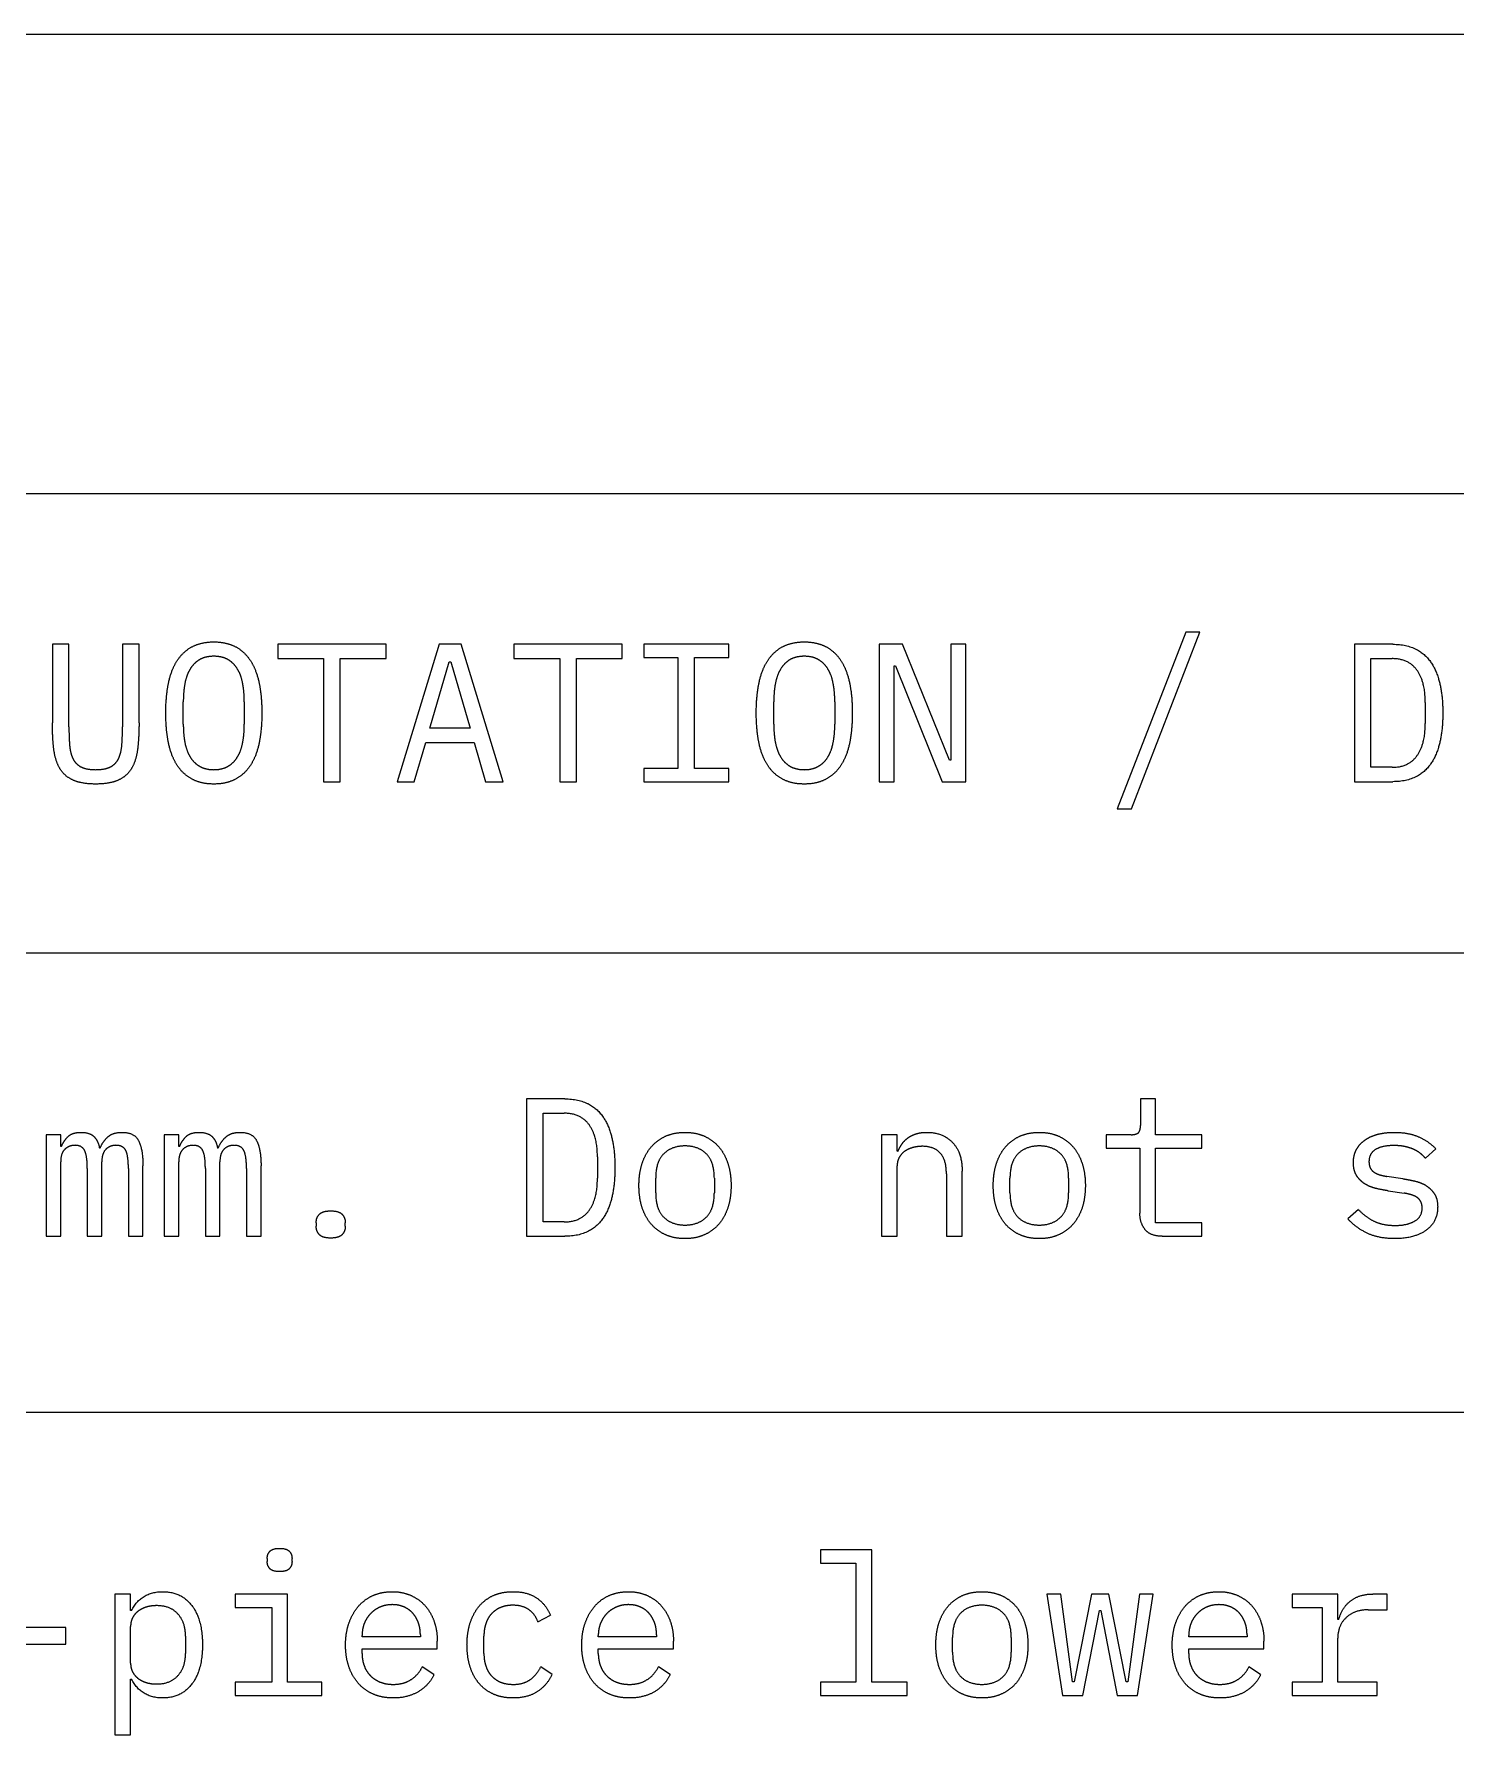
# Model space of a CAD drawing. Header units: millimetres. Extents: x 22 to 584, y 11 to 410.
# Drawn here: x 463.84 to 485.51, y 384.08 to 410 of the extents above; entities that cross this region are included whole.
import ezdxf

# ---------------------------------------------------------------- set-up
doc = ezdxf.new("R2010")
doc.units = ezdxf.units.MM
doc.layers.add('dims', color=7, linetype='Continuous', lineweight=5)

msp = doc.modelspace()

# ---------------------------------------------------------------- linework, layer by layer
at = {"layer": 'dims'}
for p, q in [((436.843, 410), (584, 410)), ((436.843, 403), (584, 403)), ((481.395, 400.886), (480.351, 398.192)), ((480.567, 398.192), (481.611, 400.886)), ((481.611, 400.886), (481.395, 400.886)), ((464.373, 400.7), (464.121, 400.7)), ((464.121, 400.7), (464.121, 399.503)), ((464.373, 399.443), (464.373, 400.7)), ((465.189, 400.7), (465.189, 399.443)), ((465.441, 400.7), (465.189, 400.7)), ((465.441, 399.503), (465.441, 400.7)), ((467.556, 400.7), (467.556, 400.481)), ((469.206, 400.7), (467.556, 400.7)), ((469.206, 400.481), (469.206, 400.7)), ((470.016, 400.7), (469.374, 398.606)), ((470.349, 400.7), (470.016, 400.7)), ((470.991, 398.606), (470.349, 400.7)), ((471.156, 400.7), (471.156, 400.481)), ((472.806, 400.7), (471.156, 400.7)), ((472.806, 400.481), (472.806, 400.7)), ((473.133, 400.7), (473.133, 400.499)), ((474.429, 400.7), (473.133, 400.7)), ((473.133, 400.499), (473.655, 400.499)), ((473.655, 400.499), (473.655, 398.807)), ((473.907, 400.499), (474.429, 400.499)), ((473.907, 398.807), (473.907, 400.499)), ((474.429, 400.499), (474.429, 400.7)), ((476.721, 400.7), (476.721, 398.606)), ((477.078, 400.7), (476.721, 400.7)), ((477.792, 398.936), (477.078, 400.7)), ((477.813, 400.7), (477.813, 398.936)), ((478.041, 400.7), (477.813, 400.7)), ((478.041, 398.606), (478.041, 400.7)), ((483.966, 400.7), (483.966, 398.606)), ((484.551, 400.7), (483.966, 400.7)), ((467.556, 400.481), (468.255, 400.481)), ((468.255, 400.481), (468.255, 398.606)), ((468.507, 400.481), (469.206, 400.481)), ((468.507, 398.606), (468.507, 400.481)), ((469.872, 399.422), (470.166, 400.433)), ((470.166, 400.433), (470.193, 400.433)), ((470.193, 400.433), (470.487, 399.422)), ((471.156, 400.481), (471.855, 400.481)), ((471.855, 400.481), (471.855, 398.606)), ((472.107, 400.481), (472.806, 400.481)), ((472.107, 398.606), (472.107, 400.481)), ((476.949, 400.37), (476.97, 400.37)), ((476.949, 398.606), (476.949, 400.37)), ((476.97, 400.37), (477.684, 398.606)), ((484.218, 400.481), (484.539, 400.481)), ((484.218, 398.825), (484.218, 400.481)), ((466.116, 399.482), (466.116, 399.824)), ((467.046, 399.824), (467.046, 399.482)), ((475.116, 399.482), (475.116, 399.824)), ((476.046, 399.824), (476.046, 399.482)), ((485.046, 399.815), (485.046, 399.491)), ((469.635, 398.606), (469.812, 399.203)), ((469.812, 399.203), (470.547, 399.203)), ((470.487, 399.422), (469.872, 399.422)), ((470.547, 399.203), (470.724, 398.606)), ((473.133, 398.807), (473.133, 398.606)), ((473.655, 398.807), (473.133, 398.807)), ((474.429, 398.807), (473.907, 398.807)), ((474.429, 398.606), (474.429, 398.807)), ((477.813, 398.936), (477.792, 398.936)), ((484.539, 398.825), (484.218, 398.825)), ((468.255, 398.606), (468.507, 398.606)), ((469.374, 398.606), (469.635, 398.606)), ((470.724, 398.606), (470.991, 398.606)), ((471.855, 398.606), (472.107, 398.606)), ((473.133, 398.606), (474.429, 398.606)), ((476.721, 398.606), (476.949, 398.606)), ((477.684, 398.606), (478.041, 398.606)), ((483.966, 398.606), (484.551, 398.606)), ((480.351, 398.192), (480.567, 398.192)), ((436.843, 396), (584, 396)), ((471.348, 393.772), (471.348, 391.678)), ((471.933, 393.772), (471.348, 393.772)), ((480.705, 393.772), (480.705, 393.367)), ((480.936, 393.772), (480.705, 393.772)), ((480.936, 393.226), (480.936, 393.772)), ((471.6, 393.553), (471.921, 393.553)), ((471.6, 391.897), (471.6, 393.553)), ((464.025, 393.226), (464.025, 391.678)), ((464.247, 393.226), (464.025, 393.226)), ((464.247, 393.046), (464.247, 393.226)), ((464.259, 393.046), (464.247, 393.046)), ((464.847, 393.019), (464.838, 393.019)), ((465.825, 393.226), (465.825, 391.678)), ((466.047, 393.226), (465.825, 393.226)), ((466.047, 393.046), (466.047, 393.226)), ((466.059, 393.046), (466.047, 393.046)), ((466.647, 393.019), (466.638, 393.019)), ((476.757, 393.226), (476.757, 391.678)), ((476.997, 393.226), (476.757, 393.226)), ((476.997, 392.974), (476.997, 393.226)), ((480.18, 393.226), (480.18, 393.022)), ((480.564, 393.226), (480.18, 393.226)), ((480.18, 393.022), (480.696, 393.022)), ((480.696, 393.022), (480.696, 392.032)), ((481.641, 393.226), (480.936, 393.226)), ((480.936, 393.022), (481.641, 393.022)), ((480.936, 391.882), (480.936, 393.022)), ((481.641, 393.022), (481.641, 393.226)), ((485.049, 392.866), (485.205, 393.013)), ((464.247, 391.678), (464.247, 392.815)), ((464.874, 391.678), (464.874, 392.815)), ((465.501, 391.678), (465.501, 392.752)), ((466.047, 391.678), (466.047, 392.815)), ((466.674, 391.678), (466.674, 392.815)), ((467.301, 391.678), (467.301, 392.752)), ((472.428, 392.887), (472.428, 392.563)), ((477.009, 392.974), (476.997, 392.974)), ((476.997, 391.678), (476.997, 392.752)), ((464.652, 392.713), (464.652, 391.678)), ((465.279, 392.713), (465.279, 391.678)), ((466.452, 392.713), (466.452, 391.678)), ((467.079, 392.713), (467.079, 391.678)), ((473.316, 392.341), (473.316, 392.563)), ((474.21, 392.563), (474.21, 392.341)), ((477.747, 392.629), (477.747, 391.678)), ((477.987, 391.678), (477.987, 392.671)), ((478.716, 392.341), (478.716, 392.563)), ((479.61, 392.563), (479.61, 392.341)), ((484.704, 392.554), (484.461, 392.59)), ((484.482, 392.371), (484.725, 392.335)), ((484.026, 392.086), (483.864, 391.945)), ((468.141, 391.885), (468.141, 391.831)), ((468.585, 391.831), (468.585, 391.885)), ((471.921, 391.897), (471.6, 391.897)), ((481.641, 391.882), (480.936, 391.882)), ((481.641, 391.678), (481.641, 391.882)), ((464.025, 391.678), (464.247, 391.678)), ((464.652, 391.678), (464.874, 391.678)), ((465.279, 391.678), (465.501, 391.678)), ((465.825, 391.678), (466.047, 391.678)), ((466.452, 391.678), (466.674, 391.678)), ((467.079, 391.678), (467.301, 391.678)), ((471.348, 391.678), (471.933, 391.678)), ((476.757, 391.678), (476.997, 391.678)), ((477.747, 391.678), (477.987, 391.678)), ((481.038, 391.678), (481.641, 391.678)), ((436.843, 389), (584, 389)), ((467.395, 386.769), (467.395, 386.721)), ((467.773, 386.721), (467.773, 386.769)), ((475.828, 386.898), (475.828, 386.694)), ((476.608, 386.898), (475.828, 386.898)), ((476.608, 384.882), (476.608, 386.898)), ((475.828, 386.694), (476.368, 386.694)), ((476.368, 386.694), (476.368, 384.882)), ((465.073, 386.226), (465.073, 384.078)), ((465.313, 386.226), (465.073, 386.226)), ((465.313, 385.974), (465.313, 386.226)), ((466.906, 386.226), (466.906, 386.022)), ((467.704, 386.226), (466.906, 386.226)), ((466.906, 386.022), (467.464, 386.022)), ((467.464, 386.022), (467.464, 384.882)), ((467.704, 384.882), (467.704, 386.226)), ((479.278, 386.226), (479.515, 384.678)), ((479.491, 386.226), (479.278, 386.226)), ((479.668, 384.888), (479.491, 386.226)), ((479.959, 386.226), (479.695, 384.888)), ((480.223, 386.226), (479.959, 386.226)), ((480.487, 384.888), (480.223, 386.226)), ((480.691, 386.226), (480.514, 384.888)), ((480.661, 384.678), (480.898, 386.226)), ((480.898, 386.226), (480.691, 386.226)), ((483.019, 386.226), (483.019, 386.022)), ((483.712, 386.226), (483.019, 386.226)), ((483.019, 386.022), (483.472, 386.022)), ((483.472, 386.022), (483.472, 384.882)), ((483.712, 385.836), (483.712, 386.226)), ((484.174, 385.986), (484.465, 385.986)), ((484.465, 386.226), (484.249, 386.226)), ((484.465, 385.986), (484.465, 386.226)), ((465.325, 385.974), (465.313, 385.974)), ((465.313, 385.173), (465.313, 385.731)), ((471.52, 385.803), (471.712, 385.905)), ((479.827, 384.678), (480.079, 385.974)), ((480.079, 385.974), (480.103, 385.974)), ((480.103, 385.974), (480.349, 384.678)), ((483.727, 385.836), (483.712, 385.836)), ((464.323, 385.716), (463.453, 385.716)), ((463.453, 385.464), (464.323, 385.464)), ((464.323, 385.464), (464.323, 385.716)), ((466.15, 385.584), (466.15, 385.32)), ((468.841, 385.572), (468.841, 385.593)), ((469.729, 385.572), (468.841, 385.572)), ((469.729, 385.605), (469.729, 385.572)), ((469.987, 385.392), (469.987, 385.506)), ((470.698, 385.32), (470.698, 385.584)), ((472.441, 385.572), (472.441, 385.593)), ((473.329, 385.572), (472.441, 385.572)), ((473.329, 385.605), (473.329, 385.572)), ((473.587, 385.392), (473.587, 385.506)), ((477.841, 385.341), (477.841, 385.563)), ((478.735, 385.563), (478.735, 385.341)), ((481.441, 385.572), (481.441, 385.593)), ((482.329, 385.572), (481.441, 385.572)), ((482.329, 385.605), (482.329, 385.572)), ((482.587, 385.392), (482.587, 385.506)), ((483.712, 384.882), (483.712, 385.551)), ((468.841, 385.392), (469.987, 385.392)), ((468.841, 385.32), (468.841, 385.392)), ((472.441, 385.392), (473.587, 385.392)), ((472.441, 385.32), (472.441, 385.392)), ((481.441, 385.392), (482.587, 385.392)), ((481.441, 385.32), (481.441, 385.392)), ((469.936, 384.999), (469.759, 385.119)), ((471.736, 385.002), (471.565, 385.119)), ((473.536, 384.999), (473.359, 385.119)), ((482.536, 384.999), (482.359, 385.119)), ((465.313, 384.93), (465.325, 384.93)), ((465.313, 384.078), (465.313, 384.93)), ((466.906, 384.882), (466.906, 384.678)), ((467.464, 384.882), (466.906, 384.882)), ((468.226, 384.882), (467.704, 384.882)), ((468.226, 384.678), (468.226, 384.882)), ((475.828, 384.882), (475.828, 384.678)), ((476.368, 384.882), (475.828, 384.882)), ((477.148, 384.882), (476.608, 384.882)), ((477.148, 384.678), (477.148, 384.882)), ((479.695, 384.888), (479.668, 384.888)), ((480.514, 384.888), (480.487, 384.888)), ((483.019, 384.882), (483.019, 384.678)), ((483.472, 384.882), (483.019, 384.882)), ((484.312, 384.882), (483.712, 384.882)), ((484.312, 384.678), (484.312, 384.882)), ((466.906, 384.678), (468.226, 384.678)), ((475.828, 384.678), (477.148, 384.678)), ((479.515, 384.678), (479.827, 384.678)), ((480.349, 384.678), (480.661, 384.678)), ((483.019, 384.678), (484.312, 384.678)), ((465.073, 384.078), (465.313, 384.078))]:
    msp.add_line(p, q, dxfattribs=at)
for points in [[(466.023, 400.451), (466.113, 400.589), (466.251, 400.663)], [(466.251, 400.663), (466.389, 400.736), (466.581, 400.736)], [(466.581, 400.517), (466.455, 400.517), (466.368, 400.468)], [(466.581, 400.736), (466.773, 400.736), (466.911, 400.663)], [(466.794, 400.468), (466.707, 400.517), (466.581, 400.517)], [(466.911, 400.663), (467.049, 400.589), (467.139, 400.451)], [(475.023, 400.451), (475.113, 400.589), (475.251, 400.663)], [(475.251, 400.663), (475.389, 400.736), (475.581, 400.736)], [(475.581, 400.517), (475.455, 400.517), (475.368, 400.468)], [(475.581, 400.736), (475.773, 400.736), (475.911, 400.663)], [(475.794, 400.468), (475.707, 400.517), (475.581, 400.517)], [(475.911, 400.663), (476.049, 400.589), (476.139, 400.451)], [(484.551, 400.7), (484.935, 400.7), (485.124, 400.436)], [(465.891, 400.111), (465.933, 400.313), (466.023, 400.451)], [(466.224, 400.328), (466.167, 400.238), (466.141, 400.109)], [(466.368, 400.468), (466.281, 400.418), (466.224, 400.328)], [(466.938, 400.328), (466.881, 400.418), (466.794, 400.468)], [(467.02, 400.109), (466.995, 400.238), (466.938, 400.328)], [(467.139, 400.451), (467.229, 400.313), (467.271, 400.111)], [(474.891, 400.111), (474.933, 400.313), (475.023, 400.451)], [(475.224, 400.328), (475.167, 400.238), (475.141, 400.109)], [(475.368, 400.468), (475.281, 400.418), (475.224, 400.328)], [(475.938, 400.328), (475.881, 400.418), (475.794, 400.468)], [(476.02, 400.109), (475.995, 400.238), (475.938, 400.328)], [(476.139, 400.451), (476.229, 400.313), (476.271, 400.111)], [(484.918, 400.307), (484.791, 400.481), (484.539, 400.481)], [(485.046, 399.815), (485.046, 400.133), (484.918, 400.307)], [(485.124, 400.436), (485.313, 400.172), (485.313, 399.653)], [(465.849, 399.653), (465.849, 399.908), (465.891, 400.111)], [(466.141, 400.109), (466.116, 399.98), (466.116, 399.824)], [(467.046, 399.824), (467.046, 399.98), (467.02, 400.109)], [(467.271, 400.111), (467.313, 399.908), (467.313, 399.653)], [(474.849, 399.653), (474.849, 399.908), (474.891, 400.111)], [(475.141, 400.109), (475.116, 399.98), (475.116, 399.824)], [(476.046, 399.824), (476.046, 399.98), (476.02, 400.109)], [(476.271, 400.111), (476.313, 399.908), (476.313, 399.653)], [(464.143, 399.095), (464.121, 399.269), (464.121, 399.503)], [(465.441, 399.503), (465.441, 399.269), (465.418, 399.095)], [(465.891, 399.194), (465.849, 399.395), (465.849, 399.653)], [(466.116, 399.482), (466.116, 399.323), (466.141, 399.196)], [(467.02, 399.196), (467.046, 399.323), (467.046, 399.482)], [(467.313, 399.653), (467.313, 399.395), (467.271, 399.194)], [(474.891, 399.194), (474.849, 399.395), (474.849, 399.653)], [(475.116, 399.482), (475.116, 399.323), (475.141, 399.196)], [(476.02, 399.196), (476.046, 399.323), (476.046, 399.482)], [(476.313, 399.653), (476.313, 399.395), (476.271, 399.194)], [(484.918, 398.999), (485.046, 399.173), (485.046, 399.491)], [(485.313, 399.653), (485.313, 399.134), (485.124, 398.87)], [(464.373, 399.443), (464.373, 399.29), (464.382, 399.17)], [(465.18, 399.17), (465.189, 399.29), (465.189, 399.443)], [(464.236, 398.804), (464.166, 398.921), (464.143, 399.095)], [(464.382, 399.17), (464.391, 399.05), (464.43, 398.965)], [(464.43, 398.965), (464.469, 398.879), (464.551, 398.834)], [(465.01, 398.834), (465.093, 398.879), (465.132, 398.965)], [(465.132, 398.965), (465.171, 399.05), (465.18, 399.17)], [(465.418, 399.095), (465.396, 398.921), (465.325, 398.804)], [(466.023, 398.855), (465.933, 398.993), (465.891, 399.194)], [(466.141, 399.196), (466.167, 399.068), (466.224, 398.978)], [(466.224, 398.978), (466.281, 398.888), (466.368, 398.839)], [(466.794, 398.839), (466.881, 398.888), (466.938, 398.978)], [(466.938, 398.978), (466.995, 399.068), (467.02, 399.196)], [(467.271, 399.194), (467.229, 398.993), (467.139, 398.855)], [(475.023, 398.855), (474.933, 398.993), (474.891, 399.194)], [(475.141, 399.196), (475.167, 399.068), (475.224, 398.978)], [(475.224, 398.978), (475.281, 398.888), (475.368, 398.839)], [(475.794, 398.839), (475.881, 398.888), (475.938, 398.978)], [(475.938, 398.978), (475.995, 399.068), (476.02, 399.196)], [(476.271, 399.194), (476.229, 398.993), (476.139, 398.855)], [(484.539, 398.825), (484.791, 398.825), (484.918, 398.999)], [(464.437, 398.629), (464.307, 398.687), (464.236, 398.804)], [(464.551, 398.834), (464.634, 398.789), (464.781, 398.789)], [(464.781, 398.789), (464.928, 398.789), (465.01, 398.834)], [(465.325, 398.804), (465.255, 398.687), (465.124, 398.629)], [(466.251, 398.644), (466.113, 398.717), (466.023, 398.855)], [(466.368, 398.839), (466.455, 398.789), (466.581, 398.789)], [(466.581, 398.789), (466.707, 398.789), (466.794, 398.839)], [(467.139, 398.855), (467.049, 398.717), (466.911, 398.644)], [(475.251, 398.644), (475.113, 398.717), (475.023, 398.855)], [(475.368, 398.839), (475.455, 398.789), (475.581, 398.789)], [(475.581, 398.789), (475.707, 398.789), (475.794, 398.839)], [(476.139, 398.855), (476.049, 398.717), (475.911, 398.644)], [(485.124, 398.87), (484.935, 398.606), (484.551, 398.606)], [(464.781, 398.57), (464.568, 398.57), (464.437, 398.629)], [(465.124, 398.629), (464.994, 398.57), (464.781, 398.57)], [(466.581, 398.57), (466.389, 398.57), (466.251, 398.644)], [(466.911, 398.644), (466.773, 398.57), (466.581, 398.57)], [(475.581, 398.57), (475.389, 398.57), (475.251, 398.644)], [(475.911, 398.644), (475.773, 398.57), (475.581, 398.57)], [(471.933, 393.772), (472.317, 393.772), (472.506, 393.508)], [(472.3, 393.379), (472.173, 393.553), (471.921, 393.553)], [(472.506, 393.508), (472.695, 393.244), (472.695, 392.725)], [(464.361, 393.199), (464.427, 393.262), (464.556, 393.262)], [(464.556, 393.262), (464.691, 393.262), (464.757, 393.195)], [(464.967, 393.193), (465.045, 393.262), (465.183, 393.262)], [(465.183, 393.262), (465.372, 393.262), (465.436, 393.13)], [(466.161, 393.199), (466.227, 393.262), (466.356, 393.262)], [(466.356, 393.262), (466.491, 393.262), (466.557, 393.195)], [(466.767, 393.193), (466.845, 393.262), (466.983, 393.262)], [(466.983, 393.262), (467.172, 393.262), (467.236, 393.13)], [(472.428, 392.887), (472.428, 393.205), (472.3, 393.379)], [(473.47, 393.205), (473.601, 393.262), (473.763, 393.262)], [(473.763, 393.262), (473.925, 393.262), (474.055, 393.205)], [(477.157, 393.175), (477.21, 393.214), (477.282, 393.238)], [(477.282, 393.238), (477.354, 393.262), (477.45, 393.262)], [(477.45, 393.262), (477.693, 393.262), (477.84, 393.108)], [(478.87, 393.205), (479.001, 393.262), (479.163, 393.262)], [(479.163, 393.262), (479.325, 393.262), (479.455, 393.205)], [(480.564, 393.226), (480.642, 393.226), (480.674, 393.257)], [(480.674, 393.257), (480.705, 393.289), (480.705, 393.367)], [(484.326, 393.234), (484.44, 393.262), (484.575, 393.262)], [(484.575, 393.262), (484.785, 393.262), (484.939, 393.196)], [(464.309, 393.002), (464.247, 392.941), (464.247, 392.815)], [(464.259, 393.046), (464.295, 393.136), (464.361, 393.199)], [(464.466, 393.064), (464.37, 393.064), (464.309, 393.002)], [(464.611, 392.987), (464.571, 393.064), (464.466, 393.064)], [(464.652, 392.713), (464.652, 392.911), (464.611, 392.987)], [(464.757, 393.195), (464.823, 393.127), (464.838, 393.019)], [(464.847, 393.019), (464.889, 393.124), (464.967, 393.193)], [(464.934, 393.002), (464.874, 392.941), (464.874, 392.815)], [(465.09, 393.064), (464.994, 393.064), (464.934, 393.002)], [(465.238, 392.987), (465.198, 393.064), (465.09, 393.064)], [(465.279, 392.713), (465.279, 392.911), (465.238, 392.987)], [(465.436, 393.13), (465.501, 392.998), (465.501, 392.752)], [(466.109, 393.002), (466.047, 392.941), (466.047, 392.815)], [(466.059, 393.046), (466.095, 393.136), (466.161, 393.199)], [(466.266, 393.064), (466.17, 393.064), (466.109, 393.002)], [(466.411, 392.987), (466.371, 393.064), (466.266, 393.064)], [(466.452, 392.713), (466.452, 392.911), (466.411, 392.987)], [(466.557, 393.195), (466.623, 393.127), (466.638, 393.019)], [(466.647, 393.019), (466.689, 393.124), (466.767, 393.193)], [(466.734, 393.002), (466.674, 392.941), (466.674, 392.815)], [(466.89, 393.064), (466.794, 393.064), (466.734, 393.002)], [(467.038, 392.987), (466.998, 393.064), (466.89, 393.064)], [(467.079, 392.713), (467.079, 392.911), (467.038, 392.987)], [(467.236, 393.13), (467.301, 392.998), (467.301, 392.752)], [(473.109, 392.785), (473.157, 392.935), (473.249, 393.041)], [(473.249, 393.041), (473.34, 393.148), (473.47, 393.205)], [(473.763, 393.055), (473.562, 393.055), (473.439, 392.935)], [(474.087, 392.935), (473.964, 393.055), (473.763, 393.055)], [(474.055, 393.205), (474.186, 393.148), (474.277, 393.041)], [(474.277, 393.041), (474.369, 392.935), (474.417, 392.785)], [(477.009, 392.974), (477.033, 393.031), (477.069, 393.083)], [(477.069, 393.083), (477.105, 393.136), (477.157, 393.175)], [(477.24, 393.031), (477.171, 393.013), (477.117, 392.977)], [(477.381, 393.049), (477.309, 393.049), (477.24, 393.031)], [(477.654, 392.945), (477.561, 393.049), (477.381, 393.049)], [(477.84, 393.108), (477.987, 392.953), (477.987, 392.671)], [(478.509, 392.785), (478.557, 392.935), (478.649, 393.041)], [(478.649, 393.041), (478.74, 393.148), (478.87, 393.205)], [(479.163, 393.055), (478.962, 393.055), (478.839, 392.935)], [(479.487, 392.935), (479.364, 393.055), (479.163, 393.055)], [(479.455, 393.205), (479.586, 393.148), (479.677, 393.041)], [(479.677, 393.041), (479.769, 392.935), (479.817, 392.785)], [(483.951, 392.8), (483.951, 392.917), (483.997, 393.002)], [(483.997, 393.002), (484.044, 393.088), (484.128, 393.146)], [(484.128, 393.146), (484.212, 393.205), (484.326, 393.234)], [(484.285, 392.998), (484.188, 392.935), (484.188, 392.815)], [(484.566, 393.061), (484.383, 393.061), (484.285, 392.998)], [(484.746, 393.043), (484.668, 393.061), (484.566, 393.061)], [(484.882, 392.996), (484.824, 393.025), (484.746, 393.043)], [(484.981, 392.933), (484.941, 392.968), (484.882, 392.996)], [(484.939, 393.196), (485.094, 393.13), (485.205, 393.013)], [(472.695, 392.725), (472.695, 392.206), (472.506, 391.942)], [(473.061, 392.452), (473.061, 392.635), (473.109, 392.785)], [(473.439, 392.935), (473.316, 392.815), (473.316, 392.563)], [(474.21, 392.563), (474.21, 392.815), (474.087, 392.935)], [(474.417, 392.785), (474.465, 392.635), (474.465, 392.452)], [(477.03, 392.884), (476.997, 392.827), (476.997, 392.752)], [(477.117, 392.977), (477.063, 392.941), (477.03, 392.884)], [(477.747, 392.629), (477.747, 392.842), (477.654, 392.945)], [(478.461, 392.452), (478.461, 392.635), (478.509, 392.785)], [(478.839, 392.935), (478.716, 392.815), (478.716, 392.563)], [(479.61, 392.563), (479.61, 392.815), (479.487, 392.935)], [(479.817, 392.785), (479.865, 392.635), (479.865, 392.452)], [(484.003, 392.596), (483.951, 392.674), (483.951, 392.8)], [(484.188, 392.815), (484.188, 392.755), (484.21, 392.714)], [(485.049, 392.866), (485.022, 392.899), (484.981, 392.933)], [(472.3, 392.071), (472.428, 392.245), (472.428, 392.563)], [(484.134, 392.471), (484.056, 392.518), (484.003, 392.596)], [(484.306, 392.404), (484.212, 392.425), (484.134, 392.471)], [(484.21, 392.714), (484.233, 392.674), (484.272, 392.65)], [(484.272, 392.65), (484.311, 392.626), (484.36, 392.612)], [(484.36, 392.612), (484.41, 392.599), (484.461, 392.59)], [(484.704, 392.554), (484.788, 392.542), (484.881, 392.521)], [(484.881, 392.521), (484.974, 392.5), (485.052, 392.454)], [(473.109, 392.117), (473.061, 392.266), (473.061, 392.452)], [(473.316, 392.341), (473.316, 392.089), (473.439, 391.969)], [(474.087, 391.969), (474.21, 392.089), (474.21, 392.341)], [(474.465, 392.452), (474.465, 392.266), (474.417, 392.117)], [(478.509, 392.117), (478.461, 392.266), (478.461, 392.452)], [(478.716, 392.341), (478.716, 392.089), (478.839, 391.969)], [(479.487, 391.969), (479.61, 392.089), (479.61, 392.341)], [(479.865, 392.452), (479.865, 392.266), (479.817, 392.117)], [(484.482, 392.371), (484.401, 392.383), (484.306, 392.404)], [(484.827, 392.312), (484.779, 392.326), (484.725, 392.335)], [(484.914, 392.275), (484.875, 392.299), (484.827, 392.312)], [(484.975, 392.21), (484.953, 392.251), (484.914, 392.275)], [(484.998, 392.11), (484.998, 392.17), (484.975, 392.21)], [(485.052, 392.454), (485.13, 392.407), (485.182, 392.329)], [(485.182, 392.329), (485.235, 392.251), (485.235, 392.125)], [(468.141, 391.885), (468.141, 391.963), (468.19, 392.014)], [(468.19, 392.014), (468.24, 392.065), (468.363, 392.065)], [(468.363, 392.065), (468.486, 392.065), (468.535, 392.014)], [(468.535, 392.014), (468.585, 391.963), (468.585, 391.885)], [(471.921, 391.897), (472.173, 391.897), (472.3, 392.071)], [(472.506, 391.942), (472.317, 391.678), (471.933, 391.678)], [(473.249, 391.862), (473.157, 391.969), (473.109, 392.117)], [(473.439, 391.969), (473.562, 391.849), (473.763, 391.849)], [(473.763, 391.849), (473.964, 391.849), (474.087, 391.969)], [(474.417, 392.117), (474.369, 391.969), (474.277, 391.862)], [(478.649, 391.862), (478.557, 391.969), (478.509, 392.117)], [(478.839, 391.969), (478.962, 391.849), (479.163, 391.849)], [(479.163, 391.849), (479.364, 391.849), (479.487, 391.969)], [(479.817, 392.117), (479.769, 391.969), (479.677, 391.862)], [(480.778, 391.777), (480.696, 391.876), (480.696, 392.032)], [(484.162, 391.725), (483.987, 391.807), (483.864, 391.945)], [(484.026, 392.086), (484.137, 391.969), (484.269, 391.906)], [(484.882, 391.908), (484.998, 391.972), (484.998, 392.11)], [(485.235, 392.125), (485.235, 391.894), (485.056, 391.768)], [(468.19, 391.702), (468.141, 391.753), (468.141, 391.831)], [(468.363, 391.651), (468.24, 391.651), (468.19, 391.702)], [(468.535, 391.702), (468.486, 391.651), (468.363, 391.651)], [(468.585, 391.831), (468.585, 391.753), (468.535, 391.702)], [(473.47, 391.699), (473.34, 391.756), (473.249, 391.862)], [(473.763, 391.642), (473.601, 391.642), (473.47, 391.699)], [(474.055, 391.699), (473.925, 391.642), (473.763, 391.642)], [(474.277, 391.862), (474.186, 391.756), (474.055, 391.699)], [(478.87, 391.699), (478.74, 391.756), (478.649, 391.862)], [(479.163, 391.642), (479.001, 391.642), (478.87, 391.699)], [(479.455, 391.699), (479.325, 391.642), (479.163, 391.642)], [(479.677, 391.862), (479.586, 391.756), (479.455, 391.699)], [(481.038, 391.678), (480.861, 391.678), (480.778, 391.777)], [(484.581, 391.642), (484.338, 391.642), (484.162, 391.725)], [(484.269, 391.906), (484.401, 391.843), (484.587, 391.843)], [(485.056, 391.768), (484.878, 391.642), (484.581, 391.642)], [(484.587, 391.843), (484.767, 391.843), (484.882, 391.908)], [(467.395, 386.769), (467.395, 386.835), (467.437, 386.879)], [(467.437, 386.879), (467.479, 386.922), (467.584, 386.922)], [(467.584, 386.922), (467.689, 386.922), (467.731, 386.879)], [(467.731, 386.879), (467.773, 386.835), (467.773, 386.769)], [(467.437, 386.611), (467.395, 386.655), (467.395, 386.721)], [(467.584, 386.568), (467.479, 386.568), (467.437, 386.611)], [(467.731, 386.611), (467.689, 386.568), (467.584, 386.568)], [(467.773, 386.721), (467.773, 386.655), (467.731, 386.611)], [(465.325, 385.974), (465.475, 386.262), (465.802, 386.262)], [(465.802, 386.262), (466.087, 386.262), (466.248, 386.049)], [(469.011, 386.205), (469.141, 386.262), (469.3, 386.262)], [(469.3, 386.262), (469.456, 386.262), (469.584, 386.205)], [(470.845, 386.205), (470.974, 386.262), (471.139, 386.262)], [(471.139, 386.262), (471.364, 386.262), (471.505, 386.163)], [(472.611, 386.205), (472.741, 386.262), (472.9, 386.262)], [(472.9, 386.262), (473.056, 386.262), (473.184, 386.205)], [(477.996, 386.205), (478.126, 386.262), (478.288, 386.262)], [(478.288, 386.262), (478.45, 386.262), (478.581, 386.205)], [(481.611, 386.205), (481.741, 386.262), (481.9, 386.262)], [(481.9, 386.262), (482.056, 386.262), (482.184, 386.205)], [(465.556, 386.028), (465.484, 386.007), (465.43, 385.966)], [(465.709, 386.049), (465.628, 386.049), (465.556, 386.028)], [(466.035, 385.921), (465.919, 386.049), (465.709, 386.049)], [(466.248, 386.049), (466.408, 385.836), (466.408, 385.452)], [(468.642, 385.785), (468.694, 385.935), (468.787, 386.041)], [(468.787, 386.041), (468.88, 386.148), (469.011, 386.205)], [(469.117, 386.028), (469.033, 385.992), (468.972, 385.929)], [(469.3, 386.064), (469.201, 386.064), (469.117, 386.028)], [(469.476, 386.031), (469.396, 386.064), (469.3, 386.064)], [(469.611, 385.936), (469.555, 385.998), (469.476, 386.031)], [(469.584, 386.205), (469.711, 386.148), (469.801, 386.048)], [(469.801, 386.048), (469.891, 385.947), (469.939, 385.809)], [(470.488, 385.785), (470.536, 385.935), (470.626, 386.041)], [(470.626, 386.041), (470.716, 386.148), (470.845, 386.205)], [(470.952, 386.02), (470.869, 385.986), (470.812, 385.923)], [(471.139, 386.055), (471.034, 386.055), (470.952, 386.02)], [(471.381, 385.989), (471.283, 386.055), (471.139, 386.055)], [(471.52, 385.803), (471.478, 385.923), (471.381, 385.989)], [(471.505, 386.163), (471.646, 386.064), (471.712, 385.905)], [(472.242, 385.785), (472.294, 385.935), (472.387, 386.041)], [(472.387, 386.041), (472.48, 386.148), (472.611, 386.205)], [(472.717, 386.028), (472.633, 385.992), (472.572, 385.929)], [(472.9, 386.064), (472.801, 386.064), (472.717, 386.028)], [(473.076, 386.031), (472.996, 386.064), (472.9, 386.064)], [(473.211, 385.936), (473.155, 385.998), (473.076, 386.031)], [(473.184, 386.205), (473.311, 386.148), (473.401, 386.048)], [(473.401, 386.048), (473.491, 385.947), (473.539, 385.809)], [(477.634, 385.785), (477.682, 385.935), (477.774, 386.041)], [(477.774, 386.041), (477.865, 386.148), (477.996, 386.205)], [(478.288, 386.055), (478.087, 386.055), (477.964, 385.935)], [(478.612, 385.935), (478.489, 386.055), (478.288, 386.055)], [(478.581, 386.205), (478.711, 386.148), (478.803, 386.041)], [(478.803, 386.041), (478.894, 385.935), (478.942, 385.785)], [(481.242, 385.785), (481.294, 385.935), (481.387, 386.041)], [(481.387, 386.041), (481.48, 386.148), (481.611, 386.205)], [(481.717, 386.028), (481.633, 385.992), (481.572, 385.929)], [(481.9, 386.064), (481.801, 386.064), (481.717, 386.028)], [(482.076, 386.031), (481.996, 386.064), (481.9, 386.064)], [(482.211, 385.936), (482.155, 385.998), (482.076, 386.031)], [(482.184, 386.205), (482.311, 386.148), (482.401, 386.048)], [(482.401, 386.048), (482.491, 385.947), (482.539, 385.809)], [(483.727, 385.836), (483.775, 386.019), (483.909, 386.122)], [(484.174, 385.986), (483.967, 385.986), (483.84, 385.866)], [(483.909, 386.122), (484.042, 386.226), (484.249, 386.226)], [(465.345, 385.867), (465.313, 385.809), (465.313, 385.731)], [(465.43, 385.966), (465.376, 385.926), (465.345, 385.867)], [(466.15, 385.584), (466.15, 385.794), (466.035, 385.921)], [(468.589, 385.449), (468.589, 385.635), (468.642, 385.785)], [(468.876, 385.78), (468.841, 385.695), (468.841, 385.593)], [(468.972, 385.929), (468.91, 385.866), (468.876, 385.78)], [(469.698, 385.791), (469.666, 385.875), (469.611, 385.936)], [(469.729, 385.605), (469.729, 385.707), (469.698, 385.791)], [(469.939, 385.809), (469.987, 385.671), (469.987, 385.506)], [(470.44, 385.452), (470.44, 385.635), (470.488, 385.785)], [(470.727, 385.773), (470.698, 385.686), (470.698, 385.584)], [(470.812, 385.923), (470.755, 385.86), (470.727, 385.773)], [(472.189, 385.449), (472.189, 385.635), (472.242, 385.785)], [(472.476, 385.78), (472.441, 385.695), (472.441, 385.593)], [(472.572, 385.929), (472.51, 385.866), (472.476, 385.78)], [(473.298, 385.791), (473.266, 385.875), (473.211, 385.936)], [(473.329, 385.605), (473.329, 385.707), (473.298, 385.791)], [(473.539, 385.809), (473.587, 385.671), (473.587, 385.506)], [(477.586, 385.452), (477.586, 385.635), (477.634, 385.785)], [(477.964, 385.935), (477.841, 385.815), (477.841, 385.563)], [(478.735, 385.563), (478.735, 385.815), (478.612, 385.935)], [(478.942, 385.785), (478.99, 385.635), (478.99, 385.452)], [(481.189, 385.449), (481.189, 385.635), (481.242, 385.785)], [(481.476, 385.78), (481.441, 385.695), (481.441, 385.593)], [(481.572, 385.929), (481.51, 385.866), (481.476, 385.78)], [(482.298, 385.791), (482.266, 385.875), (482.211, 385.936)], [(482.329, 385.605), (482.329, 385.707), (482.298, 385.791)], [(482.539, 385.809), (482.587, 385.671), (482.587, 385.506)], [(483.84, 385.866), (483.712, 385.746), (483.712, 385.551)], [(466.035, 384.983), (466.15, 385.11), (466.15, 385.32)], [(466.408, 385.452), (466.408, 385.068), (466.248, 384.855)], [(468.64, 385.117), (468.589, 385.266), (468.589, 385.449)], [(468.841, 385.32), (468.841, 385.218), (468.874, 385.131)], [(470.487, 385.119), (470.44, 385.269), (470.44, 385.452)], [(470.698, 385.32), (470.698, 385.218), (470.727, 385.131)], [(472.24, 385.117), (472.189, 385.266), (472.189, 385.449)], [(472.441, 385.32), (472.441, 385.218), (472.474, 385.131)], [(477.634, 385.117), (477.586, 385.266), (477.586, 385.452)], [(477.841, 385.341), (477.841, 385.089), (477.964, 384.969)], [(478.612, 384.969), (478.735, 385.089), (478.735, 385.341)], [(478.99, 385.452), (478.99, 385.266), (478.942, 385.117)], [(481.24, 385.117), (481.189, 385.266), (481.189, 385.449)], [(481.441, 385.32), (481.441, 385.218), (481.474, 385.131)], [(465.313, 385.173), (465.313, 385.095), (465.345, 385.036)], [(465.345, 385.036), (465.376, 384.978), (465.43, 384.938)], [(465.709, 384.855), (465.919, 384.855), (466.035, 384.983)], [(468.786, 384.862), (468.691, 384.969), (468.64, 385.117)], [(468.874, 385.131), (468.907, 385.044), (468.969, 384.981)], [(468.969, 384.981), (469.03, 384.918), (469.119, 384.883)], [(469.585, 384.921), (469.699, 384.993), (469.759, 385.119)], [(469.936, 384.999), (469.867, 384.843), (469.707, 384.743)], [(470.623, 384.864), (470.533, 384.969), (470.487, 385.119)], [(470.727, 385.131), (470.755, 385.044), (470.812, 384.981)], [(470.812, 384.981), (470.869, 384.918), (470.953, 384.883)], [(471.403, 384.921), (471.505, 384.993), (471.565, 385.119)], [(471.736, 385.002), (471.667, 384.846), (471.522, 384.744)], [(472.386, 384.862), (472.291, 384.969), (472.24, 385.117)], [(472.474, 385.131), (472.507, 385.044), (472.569, 384.981)], [(472.569, 384.981), (472.63, 384.918), (472.719, 384.883)], [(473.185, 384.921), (473.299, 384.993), (473.359, 385.119)], [(473.536, 384.999), (473.467, 384.843), (473.307, 384.743)], [(477.774, 384.862), (477.682, 384.969), (477.634, 385.117)], [(477.964, 384.969), (478.087, 384.849), (478.288, 384.849)], [(478.288, 384.849), (478.489, 384.849), (478.612, 384.969)], [(478.942, 385.117), (478.894, 384.969), (478.803, 384.862)], [(481.386, 384.862), (481.291, 384.969), (481.24, 385.117)], [(481.474, 385.131), (481.507, 385.044), (481.569, 384.981)], [(481.569, 384.981), (481.63, 384.918), (481.719, 384.883)], [(482.185, 384.921), (482.299, 384.993), (482.359, 385.119)], [(482.536, 384.999), (482.467, 384.843), (482.307, 384.743)], [(465.802, 384.642), (465.475, 384.642), (465.325, 384.93)], [(465.43, 384.938), (465.484, 384.897), (465.556, 384.876)], [(465.556, 384.876), (465.628, 384.855), (465.709, 384.855)], [(466.248, 384.855), (466.087, 384.642), (465.802, 384.642)], [(469.014, 384.699), (468.88, 384.756), (468.786, 384.862)], [(469.315, 384.642), (469.147, 384.642), (469.014, 384.699)], [(469.119, 384.883), (469.207, 384.849), (469.315, 384.849)], [(469.315, 384.849), (469.471, 384.849), (469.585, 384.921)], [(469.707, 384.743), (469.546, 384.642), (469.315, 384.642)], [(470.844, 384.7), (470.713, 384.759), (470.623, 384.864)], [(471.142, 384.642), (470.974, 384.642), (470.844, 384.7)], [(470.953, 384.883), (471.037, 384.849), (471.145, 384.849)], [(471.522, 384.744), (471.376, 384.642), (471.142, 384.642)], [(471.145, 384.849), (471.301, 384.849), (471.403, 384.921)], [(472.614, 384.699), (472.48, 384.756), (472.386, 384.862)], [(472.915, 384.642), (472.747, 384.642), (472.614, 384.699)], [(472.719, 384.883), (472.807, 384.849), (472.915, 384.849)], [(472.915, 384.849), (473.071, 384.849), (473.185, 384.921)], [(473.307, 384.743), (473.146, 384.642), (472.915, 384.642)], [(477.996, 384.699), (477.865, 384.756), (477.774, 384.862)], [(478.288, 384.642), (478.126, 384.642), (477.996, 384.699)], [(478.581, 384.699), (478.45, 384.642), (478.288, 384.642)], [(478.803, 384.862), (478.711, 384.756), (478.581, 384.699)], [(481.614, 384.699), (481.48, 384.756), (481.386, 384.862)], [(481.915, 384.642), (481.747, 384.642), (481.614, 384.699)], [(481.719, 384.883), (481.807, 384.849), (481.915, 384.849)], [(481.915, 384.849), (482.071, 384.849), (482.185, 384.921)], [(482.307, 384.743), (482.146, 384.642), (481.915, 384.642)]]:
    msp.add_open_spline(points, degree=2, dxfattribs=at)

doc.saveas('drawing.dxf')
